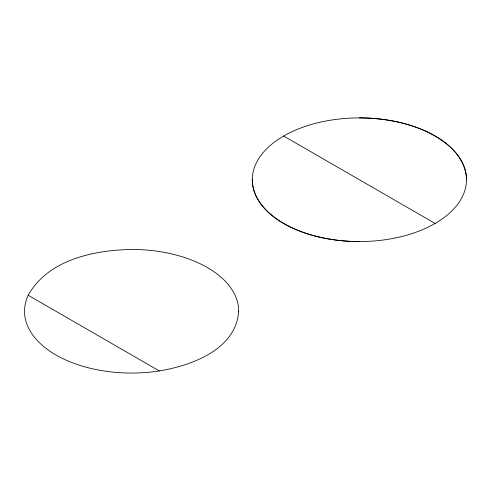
<?xml version="1.0" encoding="UTF-8"?>
<svg xmlns="http://www.w3.org/2000/svg" width="491" height="491" viewBox="0 0 491 491"><rect width="100%" height="100%" fill="white"/><g stroke="black" fill="none" stroke-linecap="round" stroke-linejoin="round"><path stroke-width="0.74" d="M238.675 311.251C236.005 349.66 191.551 365.513 159.323 370.957A107.007 61.78 0 0 1 122.4 372.835A107.106 61.835 0 0 1 24.746 315.124A107.093 61.829 0 0 1 28.196 295.257C48.118 259.567 93.922 250.183 131.613 249.44A107.093 61.829 0 0 1 238.736 311.245M283.681 136.038L435.094 223.454M28.196 295.257L159.323 370.957M359.387 241.566A107.099 61.835 0 0 1 252.313 179.749M359.443 117.895A107.099 61.835 0 0 1 466.518 179.712M305.813 233.28A107.087 61.829 0 0 0 466.45 179.749A107.087 61.829 0 0 0 305.832 126.193A107.087 61.829 0 0 0 305.813 233.28"/></g></svg>
